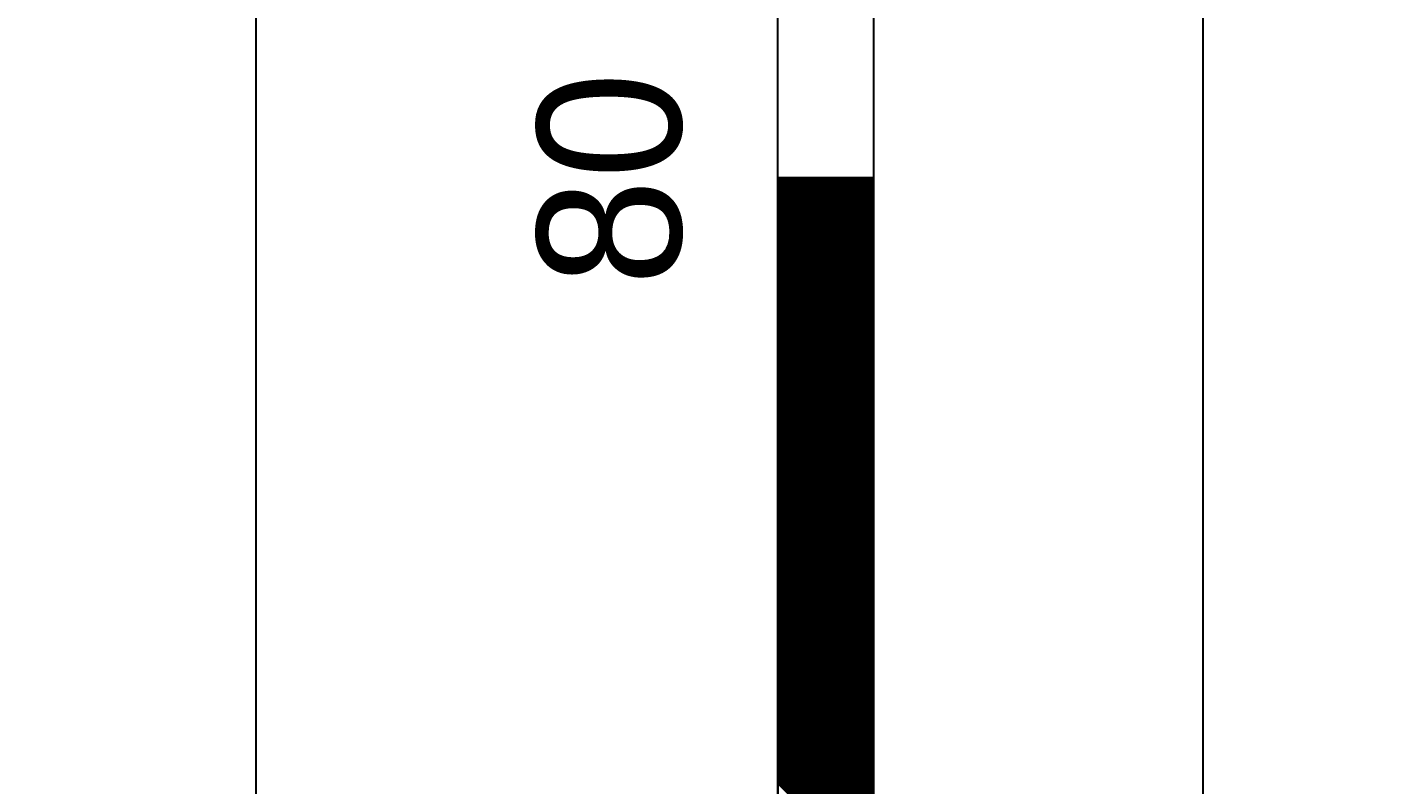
# Model space of a CAD drawing. Extents: x 731154 to 731744, y 4379381 to 4380408.
# Drawn here: x 731385.85 to 731399.99, y 4380354.69 to 4380362.58 of the extents above; entities that cross this region are included whole.
import ezdxf
from ezdxf.enums import TextEntityAlignment as Align

# ---------------------------------------------------------------- set-up
doc = ezdxf.new("R2010")
doc.units = 0
doc.layers.get('0').update_dxf_attribs({"linetype": 'CONTINUOUS'})

msp = doc.modelspace()

# ---------------------------------------------------------------- linework, layer by layer
at = {"color": 0, "linetype": 'CONTINUOUS'}
for p, q in [((731393.67, 4380281.01), (731393.67, 4380381.01)), ((731393.67, 4380281.01), (731393.67, 4380381.01)), ((731394.67, 4380281.01), (731394.67, 4380381.01)), ((731394.67, 4380281.01), (731394.67, 4380381.01)), ((731394.67, 4380360), (731393.67, 4380361)), ((731394.67, 4380360), (731393.67, 4380361)), ((731394.67, 4380359.99), (731393.67, 4380360.99)), ((731394.67, 4380359.99), (731393.67, 4380360.99)), ((731394.67, 4380359.97), (731393.67, 4380360.97)), ((731394.67, 4380359.97), (731393.67, 4380360.97)), ((731394.67, 4380359.96), (731393.67, 4380360.96)), ((731394.67, 4380359.96), (731393.67, 4380360.96)), ((731394.67, 4380359.95), (731393.67, 4380360.95)), ((731394.67, 4380359.95), (731393.67, 4380360.95)), ((731394.67, 4380359.93), (731393.67, 4380360.93)), ((731394.67, 4380359.93), (731393.67, 4380360.93)), ((731394.67, 4380359.92), (731393.67, 4380360.92)), ((731394.67, 4380359.92), (731393.67, 4380360.92)), ((731394.67, 4380359.9), (731393.67, 4380360.9)), ((731394.67, 4380359.9), (731393.67, 4380360.9)), ((731394.67, 4380360.02), (731393.68, 4380361.01)), ((731394.67, 4380360.02), (731393.68, 4380361.01)), ((731394.67, 4380360.03), (731393.69, 4380361.01)), ((731394.67, 4380360.03), (731393.69, 4380361.01)), ((731394.67, 4380360.05), (731393.71, 4380361.01)), ((731394.67, 4380360.05), (731393.71, 4380361.01)), ((731394.67, 4380360.06), (731393.72, 4380361.01)), ((731394.67, 4380360.06), (731393.72, 4380361.01)), ((731394.67, 4380360.07), (731393.73, 4380361.01)), ((731394.67, 4380360.07), (731393.73, 4380361.01)), ((731394.67, 4380360.09), (731393.75, 4380361.01)), ((731394.67, 4380360.09), (731393.75, 4380361.01)), ((731394.67, 4380360.1), (731393.76, 4380361.01)), ((731394.67, 4380360.1), (731393.76, 4380361.01)), ((731394.67, 4380360.12), (731393.78, 4380361.01)), ((731394.67, 4380360.12), (731393.78, 4380361.01)), ((731394.67, 4380360.13), (731393.79, 4380361.01)), ((731394.67, 4380360.13), (731393.79, 4380361.01)), ((731394.67, 4380360.14), (731393.8, 4380361.01)), ((731394.67, 4380360.14), (731393.8, 4380361.01)), ((731394.67, 4380360.16), (731393.82, 4380361.01)), ((731394.67, 4380360.16), (731393.82, 4380361.01)), ((731394.67, 4380360.17), (731393.83, 4380361.01)), ((731394.67, 4380360.17), (731393.83, 4380361.01)), ((731394.67, 4380360.19), (731393.85, 4380361.01)), ((731394.67, 4380360.19), (731393.85, 4380361.01)), ((731394.67, 4380360.2), (731393.86, 4380361.01)), ((731394.67, 4380360.2), (731393.86, 4380361.01)), ((731394.67, 4380360.22), (731393.88, 4380361.01)), ((731394.67, 4380360.22), (731393.88, 4380361.01)), ((731394.67, 4380360.23), (731393.89, 4380361.01)), ((731394.67, 4380360.23), (731393.89, 4380361.01)), ((731394.67, 4380360.24), (731393.9, 4380361.01)), ((731394.67, 4380360.24), (731393.9, 4380361.01)), ((731394.67, 4380360.26), (731393.92, 4380361.01)), ((731394.67, 4380360.26), (731393.92, 4380361.01)), ((731394.67, 4380360.27), (731393.93, 4380361.01)), ((731394.67, 4380360.27), (731393.93, 4380361.01)), ((731394.67, 4380360.29), (731393.95, 4380361.01)), ((731394.67, 4380360.29), (731393.95, 4380361.01)), ((731394.67, 4380360.3), (731393.96, 4380361.01)), ((731394.67, 4380360.3), (731393.96, 4380361.01)), ((731394.67, 4380360.31), (731393.97, 4380361.01)), ((731394.67, 4380360.31), (731393.97, 4380361.01)), ((731394.67, 4380360.33), (731393.99, 4380361.01)), ((731394.67, 4380360.33), (731393.99, 4380361.01)), ((731394.67, 4380360.34), (731394, 4380361.01)), ((731394.67, 4380360.34), (731394, 4380361.01)), ((731394.67, 4380360.36), (731394.02, 4380361.01)), ((731394.67, 4380360.36), (731394.02, 4380361.01)), ((731394.67, 4380360.37), (731394.03, 4380361.01)), ((731394.67, 4380360.37), (731394.03, 4380361.01)), ((731394.67, 4380360.39), (731394.05, 4380361.01)), ((731394.67, 4380360.39), (731394.05, 4380361.01)), ((731394.67, 4380360.4), (731394.06, 4380361.01)), ((731394.67, 4380360.4), (731394.06, 4380361.01)), ((731394.67, 4380360.41), (731394.07, 4380361.01)), ((731394.67, 4380360.41), (731394.07, 4380361.01)), ((731394.67, 4380360.43), (731394.09, 4380361.01)), ((731394.67, 4380360.43), (731394.09, 4380361.01)), ((731394.67, 4380360.44), (731394.1, 4380361.01)), ((731394.67, 4380360.44), (731394.1, 4380361.01)), ((731394.67, 4380360.46), (731394.12, 4380361.01)), ((731394.67, 4380360.46), (731394.12, 4380361.01)), ((731394.67, 4380360.47), (731394.13, 4380361.01)), ((731394.67, 4380360.47), (731394.13, 4380361.01)), ((731394.67, 4380360.48), (731394.14, 4380361.01)), ((731394.67, 4380360.48), (731394.14, 4380361.01)), ((731394.67, 4380360.5), (731394.16, 4380361.01)), ((731394.67, 4380360.5), (731394.16, 4380361.01)), ((731394.67, 4380360.51), (731394.17, 4380361.01)), ((731394.67, 4380360.51), (731394.17, 4380361.01)), ((731394.67, 4380360.53), (731394.19, 4380361.01)), ((731394.67, 4380360.53), (731394.19, 4380361.01)), ((731394.67, 4380360.54), (731394.2, 4380361.01)), ((731394.67, 4380360.54), (731394.2, 4380361.01)), ((731394.67, 4380360.55), (731394.21, 4380361.01)), ((731394.67, 4380360.55), (731394.21, 4380361.01)), ((731394.67, 4380360.57), (731394.23, 4380361.01)), ((731394.67, 4380360.57), (731394.23, 4380361.01)), ((731394.67, 4380360.58), (731394.24, 4380361.01)), ((731394.67, 4380360.58), (731394.24, 4380361.01)), ((731394.67, 4380360.6), (731394.26, 4380361.01)), ((731394.67, 4380360.6), (731394.26, 4380361.01)), ((731394.67, 4380360.61), (731394.27, 4380361.01)), ((731394.67, 4380360.61), (731394.27, 4380361.01)), ((731394.67, 4380360.63), (731394.29, 4380361.01)), ((731394.67, 4380360.63), (731394.29, 4380361.01)), ((731394.67, 4380360.64), (731394.3, 4380361.01)), ((731394.67, 4380360.64), (731394.3, 4380361.01)), ((731394.67, 4380360.65), (731394.31, 4380361.01)), ((731394.67, 4380360.65), (731394.31, 4380361.01)), ((731394.67, 4380360.67), (731394.33, 4380361.01)), ((731394.67, 4380360.67), (731394.33, 4380361.01)), ((731394.67, 4380360.68), (731394.34, 4380361.01)), ((731394.67, 4380360.68), (731394.34, 4380361.01)), ((731394.67, 4380360.7), (731394.36, 4380361.01)), ((731394.67, 4380360.7), (731394.36, 4380361.01)), ((731394.67, 4380360.71), (731394.37, 4380361.01)), ((731394.67, 4380360.71), (731394.37, 4380361.01)), ((731394.67, 4380360.72), (731394.38, 4380361.01)), ((731394.67, 4380360.72), (731394.38, 4380361.01)), ((731394.67, 4380360.74), (731394.4, 4380361.01)), ((731394.67, 4380360.74), (731394.4, 4380361.01)), ((731394.67, 4380360.75), (731394.41, 4380361.01)), ((731394.67, 4380360.75), (731394.41, 4380361.01)), ((731394.67, 4380360.77), (731394.43, 4380361.01)), ((731394.67, 4380360.77), (731394.43, 4380361.01)), ((731394.67, 4380360.78), (731394.44, 4380361.01)), ((731394.67, 4380360.78), (731394.44, 4380361.01)), ((731394.67, 4380360.8), (731394.46, 4380361.01)), ((731394.67, 4380360.8), (731394.46, 4380361.01)), ((731394.67, 4380360.81), (731394.47, 4380361.01)), ((731394.67, 4380360.81), (731394.47, 4380361.01)), ((731394.67, 4380360.82), (731394.48, 4380361.01)), ((731394.67, 4380360.82), (731394.48, 4380361.01)), ((731394.67, 4380360.84), (731394.5, 4380361.01)), ((731394.67, 4380360.84), (731394.5, 4380361.01)), ((731394.67, 4380360.85), (731394.51, 4380361.01)), ((731394.67, 4380360.85), (731394.51, 4380361.01)), ((731394.67, 4380360.87), (731394.53, 4380361.01)), ((731394.67, 4380360.87), (731394.53, 4380361.01)), ((731394.67, 4380360.88), (731394.54, 4380361.01)), ((731394.67, 4380360.88), (731394.54, 4380361.01)), ((731394.67, 4380360.89), (731394.55, 4380361.01)), ((731394.67, 4380360.89), (731394.55, 4380361.01)), ((731394.67, 4380360.91), (731394.57, 4380361.01)), ((731394.67, 4380360.91), (731394.57, 4380361.01)), ((731394.67, 4380360.92), (731394.58, 4380361.01)), ((731394.67, 4380360.92), (731394.58, 4380361.01)), ((731394.67, 4380360.94), (731394.6, 4380361.01)), ((731394.67, 4380360.94), (731394.6, 4380361.01)), ((731394.67, 4380360.95), (731394.61, 4380361.01)), ((731394.67, 4380360.95), (731394.61, 4380361.01)), ((731394.67, 4380360.96), (731394.62, 4380361.01)), ((731394.67, 4380360.96), (731394.62, 4380361.01)), ((731394.67, 4380360.98), (731394.64, 4380361.01)), ((731394.67, 4380360.98), (731394.64, 4380361.01)), ((731394.67, 4380360.99), (731394.65, 4380361.01)), ((731394.67, 4380360.99), (731394.65, 4380361.01)), ((731394.67, 4380359.89), (731393.67, 4380360.89)), ((731394.67, 4380359.89), (731393.67, 4380360.89)), ((731394.67, 4380359.88), (731393.67, 4380360.88)), ((731394.67, 4380359.88), (731393.67, 4380360.88)), ((731394.67, 4380359.86), (731393.67, 4380360.86)), ((731394.67, 4380359.86), (731393.67, 4380360.86)), ((731394.67, 4380359.85), (731393.67, 4380360.85)), ((731394.67, 4380359.85), (731393.67, 4380360.85)), ((731394.67, 4380359.83), (731393.67, 4380360.83)), ((731394.67, 4380359.83), (731393.67, 4380360.83)), ((731394.67, 4380359.82), (731393.67, 4380360.82)), ((731394.67, 4380359.82), (731393.67, 4380360.82)), ((731394.67, 4380359.81), (731393.67, 4380360.81)), ((731394.67, 4380359.81), (731393.67, 4380360.81)), ((731394.67, 4380359.79), (731393.67, 4380360.79)), ((731394.67, 4380359.79), (731393.67, 4380360.79)), ((731394.67, 4380359.78), (731393.67, 4380360.78)), ((731394.67, 4380359.78), (731393.67, 4380360.78)), ((731394.67, 4380359.76), (731393.67, 4380360.76)), ((731394.67, 4380359.76), (731393.67, 4380360.76)), ((731394.67, 4380359.75), (731393.67, 4380360.75)), ((731394.67, 4380359.75), (731393.67, 4380360.75)), ((731394.67, 4380359.73), (731393.67, 4380360.73)), ((731394.67, 4380359.73), (731393.67, 4380360.73)), ((731394.67, 4380359.72), (731393.67, 4380360.72)), ((731394.67, 4380359.72), (731393.67, 4380360.72)), ((731394.67, 4380359.71), (731393.67, 4380360.71)), ((731394.67, 4380359.71), (731393.67, 4380360.71)), ((731394.67, 4380359.69), (731393.67, 4380360.69)), ((731394.67, 4380359.69), (731393.67, 4380360.69)), ((731394.67, 4380359.68), (731393.67, 4380360.68)), ((731394.67, 4380359.68), (731393.67, 4380360.68)), ((731394.67, 4380359.66), (731393.67, 4380360.66)), ((731394.67, 4380359.66), (731393.67, 4380360.66)), ((731394.67, 4380359.65), (731393.67, 4380360.65)), ((731394.67, 4380359.65), (731393.67, 4380360.65)), ((731394.67, 4380359.64), (731393.67, 4380360.64)), ((731394.67, 4380359.64), (731393.67, 4380360.64)), ((731394.67, 4380359.62), (731393.67, 4380360.62)), ((731394.67, 4380359.62), (731393.67, 4380360.62)), ((731394.67, 4380359.61), (731393.67, 4380360.61)), ((731394.67, 4380359.61), (731393.67, 4380360.61)), ((731394.67, 4380359.59), (731393.67, 4380360.59)), ((731394.67, 4380359.59), (731393.67, 4380360.59)), ((731394.67, 4380359.58), (731393.67, 4380360.58)), ((731394.67, 4380359.58), (731393.67, 4380360.58)), ((731394.67, 4380359.56), (731393.67, 4380360.56)), ((731394.67, 4380359.56), (731393.67, 4380360.56)), ((731394.67, 4380359.55), (731393.67, 4380360.55)), ((731394.67, 4380359.55), (731393.67, 4380360.55)), ((731394.67, 4380359.54), (731393.67, 4380360.54)), ((731394.67, 4380359.54), (731393.67, 4380360.54)), ((731394.67, 4380359.52), (731393.67, 4380360.52)), ((731394.67, 4380359.52), (731393.67, 4380360.52)), ((731394.67, 4380359.51), (731393.67, 4380360.51)), ((731394.67, 4380359.51), (731393.67, 4380360.51)), ((731394.67, 4380359.49), (731393.67, 4380360.49)), ((731394.67, 4380359.49), (731393.67, 4380360.49)), ((731394.67, 4380359.48), (731393.67, 4380360.48)), ((731394.67, 4380359.48), (731393.67, 4380360.48)), ((731394.67, 4380359.47), (731393.67, 4380360.47)), ((731394.67, 4380359.47), (731393.67, 4380360.47)), ((731394.67, 4380359.45), (731393.67, 4380360.45)), ((731394.67, 4380359.45), (731393.67, 4380360.45)), ((731394.67, 4380359.44), (731393.67, 4380360.44)), ((731394.67, 4380359.44), (731393.67, 4380360.44)), ((731394.67, 4380359.42), (731393.67, 4380360.42)), ((731394.67, 4380359.42), (731393.67, 4380360.42)), ((731394.67, 4380359.41), (731393.67, 4380360.41)), ((731394.67, 4380359.41), (731393.67, 4380360.41)), ((731394.67, 4380359.4), (731393.67, 4380360.4)), ((731394.67, 4380359.4), (731393.67, 4380360.4)), ((731394.67, 4380359.38), (731393.67, 4380360.38)), ((731394.67, 4380359.38), (731393.67, 4380360.38)), ((731394.67, 4380359.37), (731393.67, 4380360.37)), ((731394.67, 4380359.37), (731393.67, 4380360.37)), ((731394.67, 4380359.35), (731393.67, 4380360.35)), ((731394.67, 4380359.35), (731393.67, 4380360.35)), ((731394.67, 4380359.34), (731393.67, 4380360.34)), ((731394.67, 4380359.34), (731393.67, 4380360.34)), ((731394.67, 4380359.32), (731393.67, 4380360.32)), ((731394.67, 4380359.32), (731393.67, 4380360.32)), ((731394.67, 4380359.31), (731393.67, 4380360.31)), ((731394.67, 4380359.31), (731393.67, 4380360.31)), ((731394.67, 4380359.3), (731393.67, 4380360.3)), ((731394.67, 4380359.3), (731393.67, 4380360.3)), ((731394.67, 4380359.28), (731393.67, 4380360.28)), ((731394.67, 4380359.28), (731393.67, 4380360.28)), ((731394.67, 4380359.27), (731393.67, 4380360.27)), ((731394.67, 4380359.27), (731393.67, 4380360.27)), ((731394.67, 4380359.25), (731393.67, 4380360.25)), ((731394.67, 4380359.25), (731393.67, 4380360.25)), ((731394.67, 4380359.24), (731393.67, 4380360.24)), ((731394.67, 4380359.24), (731393.67, 4380360.24)), ((731394.67, 4380359.23), (731393.67, 4380360.23)), ((731394.67, 4380359.23), (731393.67, 4380360.23)), ((731394.67, 4380359.21), (731393.67, 4380360.21)), ((731394.67, 4380359.21), (731393.67, 4380360.21)), ((731394.67, 4380359.2), (731393.67, 4380360.2)), ((731394.67, 4380359.2), (731393.67, 4380360.2)), ((731394.67, 4380359.18), (731393.67, 4380360.18)), ((731394.67, 4380359.18), (731393.67, 4380360.18)), ((731394.67, 4380359.17), (731393.67, 4380360.17)), ((731394.67, 4380359.17), (731393.67, 4380360.17)), ((731394.67, 4380359.15), (731393.67, 4380360.15)), ((731394.67, 4380359.15), (731393.67, 4380360.15)), ((731394.67, 4380359.14), (731393.67, 4380360.14)), ((731394.67, 4380359.14), (731393.67, 4380360.14)), ((731394.67, 4380359.13), (731393.67, 4380360.13)), ((731394.67, 4380359.13), (731393.67, 4380360.13)), ((731394.67, 4380359.11), (731393.67, 4380360.11)), ((731394.67, 4380359.11), (731393.67, 4380360.11)), ((731394.67, 4380359.1), (731393.67, 4380360.1)), ((731394.67, 4380359.1), (731393.67, 4380360.1)), ((731394.67, 4380359.08), (731393.67, 4380360.08)), ((731394.67, 4380359.08), (731393.67, 4380360.08)), ((731394.67, 4380359.07), (731393.67, 4380360.07)), ((731394.67, 4380359.07), (731393.67, 4380360.07)), ((731394.67, 4380359.06), (731393.67, 4380360.06)), ((731394.67, 4380359.06), (731393.67, 4380360.06)), ((731394.67, 4380359.04), (731393.67, 4380360.04)), ((731394.67, 4380359.04), (731393.67, 4380360.04)), ((731394.67, 4380359.03), (731393.67, 4380360.03)), ((731394.67, 4380359.03), (731393.67, 4380360.03)), ((731394.67, 4380359.01), (731393.67, 4380360.01)), ((731394.67, 4380359.01), (731393.67, 4380360.01)), ((731394.67, 4380359), (731393.67, 4380360)), ((731394.67, 4380359), (731393.67, 4380360)), ((731394.67, 4380358.98), (731393.67, 4380359.98)), ((731394.67, 4380358.98), (731393.67, 4380359.98)), ((731394.67, 4380358.97), (731393.67, 4380359.97)), ((731394.67, 4380358.97), (731393.67, 4380359.97)), ((731394.67, 4380358.96), (731393.67, 4380359.96)), ((731394.67, 4380358.96), (731393.67, 4380359.96)), ((731394.67, 4380358.94), (731393.67, 4380359.94)), ((731394.67, 4380358.94), (731393.67, 4380359.94)), ((731394.67, 4380358.93), (731393.67, 4380359.93)), ((731394.67, 4380358.93), (731393.67, 4380359.93)), ((731394.67, 4380358.91), (731393.67, 4380359.91)), ((731394.67, 4380358.91), (731393.67, 4380359.91)), ((731394.67, 4380358.9), (731393.67, 4380359.9)), ((731394.67, 4380358.9), (731393.67, 4380359.9)), ((731394.67, 4380358.89), (731393.67, 4380359.89)), ((731394.67, 4380358.89), (731393.67, 4380359.89)), ((731394.67, 4380358.87), (731393.67, 4380359.87)), ((731394.67, 4380358.87), (731393.67, 4380359.87)), ((731394.67, 4380358.86), (731393.67, 4380359.86)), ((731394.67, 4380358.86), (731393.67, 4380359.86)), ((731394.67, 4380358.84), (731393.67, 4380359.84)), ((731394.67, 4380358.84), (731393.67, 4380359.84)), ((731394.67, 4380358.83), (731393.67, 4380359.83)), ((731394.67, 4380358.83), (731393.67, 4380359.83)), ((731394.67, 4380358.82), (731393.67, 4380359.82)), ((731394.67, 4380358.82), (731393.67, 4380359.82)), ((731394.67, 4380358.8), (731393.67, 4380359.8)), ((731394.67, 4380358.8), (731393.67, 4380359.8)), ((731394.67, 4380358.79), (731393.67, 4380359.79)), ((731394.67, 4380358.79), (731393.67, 4380359.79)), ((731394.67, 4380358.77), (731393.67, 4380359.77)), ((731394.67, 4380358.77), (731393.67, 4380359.77)), ((731394.67, 4380358.76), (731393.67, 4380359.76)), ((731394.67, 4380358.76), (731393.67, 4380359.76)), ((731394.67, 4380358.74), (731393.67, 4380359.74)), ((731394.67, 4380358.74), (731393.67, 4380359.74)), ((731394.67, 4380358.73), (731393.67, 4380359.73)), ((731394.67, 4380358.73), (731393.67, 4380359.73)), ((731394.67, 4380358.72), (731393.67, 4380359.72)), ((731394.67, 4380358.72), (731393.67, 4380359.72)), ((731394.67, 4380358.7), (731393.67, 4380359.7)), ((731394.67, 4380358.7), (731393.67, 4380359.7)), ((731394.67, 4380358.69), (731393.67, 4380359.69)), ((731394.67, 4380358.69), (731393.67, 4380359.69)), ((731394.67, 4380358.67), (731393.67, 4380359.67)), ((731394.67, 4380358.67), (731393.67, 4380359.67)), ((731394.67, 4380358.66), (731393.67, 4380359.66)), ((731394.67, 4380358.66), (731393.67, 4380359.66)), ((731394.67, 4380358.65), (731393.67, 4380359.65)), ((731394.67, 4380358.65), (731393.67, 4380359.65)), ((731394.67, 4380358.63), (731393.67, 4380359.63)), ((731394.67, 4380358.63), (731393.67, 4380359.63)), ((731394.67, 4380358.62), (731393.67, 4380359.62)), ((731394.67, 4380358.62), (731393.67, 4380359.62)), ((731394.67, 4380358.6), (731393.67, 4380359.6)), ((731394.67, 4380358.6), (731393.67, 4380359.6)), ((731394.67, 4380358.59), (731393.67, 4380359.59)), ((731394.67, 4380358.59), (731393.67, 4380359.59)), ((731394.67, 4380358.57), (731393.67, 4380359.57)), ((731394.67, 4380358.57), (731393.67, 4380359.57)), ((731394.67, 4380358.56), (731393.67, 4380359.56)), ((731394.67, 4380358.56), (731393.67, 4380359.56)), ((731394.67, 4380358.55), (731393.67, 4380359.55)), ((731394.67, 4380358.55), (731393.67, 4380359.55)), ((731394.67, 4380358.53), (731393.67, 4380359.53)), ((731394.67, 4380358.53), (731393.67, 4380359.53)), ((731394.67, 4380358.52), (731393.67, 4380359.52)), ((731394.67, 4380358.52), (731393.67, 4380359.52)), ((731394.67, 4380358.5), (731393.67, 4380359.5)), ((731394.67, 4380358.5), (731393.67, 4380359.5)), ((731394.67, 4380358.49), (731393.67, 4380359.49)), ((731394.67, 4380358.49), (731393.67, 4380359.49)), ((731394.67, 4380358.48), (731393.67, 4380359.48)), ((731394.67, 4380358.48), (731393.67, 4380359.48)), ((731394.67, 4380358.46), (731393.67, 4380359.46)), ((731394.67, 4380358.46), (731393.67, 4380359.46)), ((731394.67, 4380358.45), (731393.67, 4380359.45)), ((731394.67, 4380358.45), (731393.67, 4380359.45)), ((731394.67, 4380358.43), (731393.67, 4380359.43)), ((731394.67, 4380358.43), (731393.67, 4380359.43)), ((731394.67, 4380358.42), (731393.67, 4380359.42)), ((731394.67, 4380358.42), (731393.67, 4380359.42)), ((731394.67, 4380358.41), (731393.67, 4380359.41)), ((731394.67, 4380358.41), (731393.67, 4380359.41)), ((731394.67, 4380358.39), (731393.67, 4380359.39)), ((731394.67, 4380358.39), (731393.67, 4380359.39)), ((731394.67, 4380358.38), (731393.67, 4380359.38)), ((731394.67, 4380358.38), (731393.67, 4380359.38)), ((731394.67, 4380358.36), (731393.67, 4380359.36)), ((731394.67, 4380358.36), (731393.67, 4380359.36)), ((731394.67, 4380358.35), (731393.67, 4380359.35)), ((731394.67, 4380358.35), (731393.67, 4380359.35)), ((731394.67, 4380358.33), (731393.67, 4380359.33)), ((731394.67, 4380358.33), (731393.67, 4380359.33)), ((731394.67, 4380358.32), (731393.67, 4380359.32)), ((731394.67, 4380358.32), (731393.67, 4380359.32)), ((731394.67, 4380358.31), (731393.67, 4380359.31)), ((731394.67, 4380358.31), (731393.67, 4380359.31)), ((731394.67, 4380358.29), (731393.67, 4380359.29)), ((731394.67, 4380358.29), (731393.67, 4380359.29)), ((731394.67, 4380358.28), (731393.67, 4380359.28)), ((731394.67, 4380358.28), (731393.67, 4380359.28)), ((731394.67, 4380358.26), (731393.67, 4380359.26)), ((731394.67, 4380358.26), (731393.67, 4380359.26)), ((731394.67, 4380358.25), (731393.67, 4380359.25)), ((731394.67, 4380358.25), (731393.67, 4380359.25)), ((731394.67, 4380358.24), (731393.67, 4380359.24)), ((731394.67, 4380358.24), (731393.67, 4380359.24)), ((731394.67, 4380358.22), (731393.67, 4380359.22)), ((731394.67, 4380358.22), (731393.67, 4380359.22)), ((731394.67, 4380358.21), (731393.67, 4380359.21)), ((731394.67, 4380358.21), (731393.67, 4380359.21)), ((731394.67, 4380358.19), (731393.67, 4380359.19)), ((731394.67, 4380358.19), (731393.67, 4380359.19)), ((731394.67, 4380358.18), (731393.67, 4380359.18)), ((731394.67, 4380358.18), (731393.67, 4380359.18)), ((731394.67, 4380358.16), (731393.67, 4380359.16)), ((731394.67, 4380358.16), (731393.67, 4380359.16)), ((731394.67, 4380358.15), (731393.67, 4380359.15)), ((731394.67, 4380358.15), (731393.67, 4380359.15)), ((731394.67, 4380358.14), (731393.67, 4380359.14)), ((731394.67, 4380358.14), (731393.67, 4380359.14)), ((731394.67, 4380358.12), (731393.67, 4380359.12)), ((731394.67, 4380358.12), (731393.67, 4380359.12)), ((731394.67, 4380358.11), (731393.67, 4380359.11)), ((731394.67, 4380358.11), (731393.67, 4380359.11)), ((731394.67, 4380358.09), (731393.67, 4380359.09)), ((731394.67, 4380358.09), (731393.67, 4380359.09)), ((731394.67, 4380358.08), (731393.67, 4380359.08)), ((731394.67, 4380358.08), (731393.67, 4380359.08)), ((731394.67, 4380358.07), (731393.67, 4380359.07)), ((731394.67, 4380358.07), (731393.67, 4380359.07)), ((731394.67, 4380358.05), (731393.67, 4380359.05)), ((731394.67, 4380358.05), (731393.67, 4380359.05)), ((731394.67, 4380358.04), (731393.67, 4380359.04)), ((731394.67, 4380358.04), (731393.67, 4380359.04)), ((731394.67, 4380358.02), (731393.67, 4380359.02)), ((731394.67, 4380358.02), (731393.67, 4380359.02)), ((731394.67, 4380358.01), (731393.67, 4380359.01)), ((731394.67, 4380358.01), (731393.67, 4380359.01)), ((731394.67, 4380358), (731393.67, 4380359)), ((731394.67, 4380358), (731393.67, 4380359)), ((731394.67, 4380357.98), (731393.67, 4380358.98)), ((731394.67, 4380357.98), (731393.67, 4380358.98)), ((731394.67, 4380357.97), (731393.67, 4380358.97)), ((731394.67, 4380357.97), (731393.67, 4380358.97)), ((731394.67, 4380357.95), (731393.67, 4380358.95)), ((731394.67, 4380357.95), (731393.67, 4380358.95)), ((731394.67, 4380357.94), (731393.67, 4380358.94)), ((731394.67, 4380357.94), (731393.67, 4380358.94)), ((731394.67, 4380357.92), (731393.67, 4380358.92)), ((731394.67, 4380357.92), (731393.67, 4380358.92)), ((731394.67, 4380357.91), (731393.67, 4380358.91)), ((731394.67, 4380357.91), (731393.67, 4380358.91)), ((731394.67, 4380357.9), (731393.67, 4380358.9)), ((731394.67, 4380357.9), (731393.67, 4380358.9)), ((731394.67, 4380357.88), (731393.67, 4380358.88)), ((731394.67, 4380357.88), (731393.67, 4380358.88)), ((731394.67, 4380357.87), (731393.67, 4380358.87)), ((731394.67, 4380357.87), (731393.67, 4380358.87)), ((731394.67, 4380357.85), (731393.67, 4380358.85)), ((731394.67, 4380357.85), (731393.67, 4380358.85)), ((731394.67, 4380357.84), (731393.67, 4380358.84)), ((731394.67, 4380357.84), (731393.67, 4380358.84)), ((731394.67, 4380357.83), (731393.67, 4380358.83)), ((731394.67, 4380357.83), (731393.67, 4380358.83)), ((731394.67, 4380357.81), (731393.67, 4380358.81)), ((731394.67, 4380357.81), (731393.67, 4380358.81)), ((731394.67, 4380357.8), (731393.67, 4380358.8)), ((731394.67, 4380357.8), (731393.67, 4380358.8)), ((731394.67, 4380357.78), (731393.67, 4380358.78)), ((731394.67, 4380357.78), (731393.67, 4380358.78)), ((731394.67, 4380357.77), (731393.67, 4380358.77)), ((731394.67, 4380357.77), (731393.67, 4380358.77)), ((731394.67, 4380357.75), (731393.67, 4380358.75)), ((731394.67, 4380357.75), (731393.67, 4380358.75)), ((731394.67, 4380357.74), (731393.67, 4380358.74)), ((731394.67, 4380357.74), (731393.67, 4380358.74)), ((731394.67, 4380357.73), (731393.67, 4380358.73)), ((731394.67, 4380357.73), (731393.67, 4380358.73)), ((731394.67, 4380357.71), (731393.67, 4380358.71)), ((731394.67, 4380357.71), (731393.67, 4380358.71)), ((731394.67, 4380357.7), (731393.67, 4380358.7)), ((731394.67, 4380357.7), (731393.67, 4380358.7)), ((731394.67, 4380357.68), (731393.67, 4380358.68)), ((731394.67, 4380357.68), (731393.67, 4380358.68)), ((731394.67, 4380357.67), (731393.67, 4380358.67)), ((731394.67, 4380357.67), (731393.67, 4380358.67)), ((731394.67, 4380357.66), (731393.67, 4380358.66)), ((731394.67, 4380357.66), (731393.67, 4380358.66)), ((731394.67, 4380357.64), (731393.67, 4380358.64)), ((731394.67, 4380357.64), (731393.67, 4380358.64)), ((731394.67, 4380357.63), (731393.67, 4380358.63)), ((731394.67, 4380357.63), (731393.67, 4380358.63)), ((731394.67, 4380357.61), (731393.67, 4380358.61)), ((731394.67, 4380357.61), (731393.67, 4380358.61)), ((731394.67, 4380357.6), (731393.67, 4380358.6)), ((731394.67, 4380357.6), (731393.67, 4380358.6)), ((731394.67, 4380357.58), (731393.67, 4380358.58)), ((731394.67, 4380357.58), (731393.67, 4380358.58)), ((731394.67, 4380357.57), (731393.67, 4380358.57)), ((731394.67, 4380357.57), (731393.67, 4380358.57)), ((731394.67, 4380357.56), (731393.67, 4380358.56)), ((731394.67, 4380357.56), (731393.67, 4380358.56)), ((731394.67, 4380357.54), (731393.67, 4380358.54)), ((731394.67, 4380357.54), (731393.67, 4380358.54)), ((731394.67, 4380357.53), (731393.67, 4380358.53)), ((731394.67, 4380357.53), (731393.67, 4380358.53)), ((731394.67, 4380357.51), (731393.67, 4380358.51)), ((731394.67, 4380357.51), (731393.67, 4380358.51)), ((731394.67, 4380357.5), (731393.67, 4380358.5)), ((731394.67, 4380357.5), (731393.67, 4380358.5)), ((731394.67, 4380357.49), (731393.67, 4380358.49)), ((731394.67, 4380357.49), (731393.67, 4380358.49)), ((731394.67, 4380357.47), (731393.67, 4380358.47)), ((731394.67, 4380357.47), (731393.67, 4380358.47)), ((731394.67, 4380357.46), (731393.67, 4380358.46)), ((731394.67, 4380357.46), (731393.67, 4380358.46)), ((731394.67, 4380357.44), (731393.67, 4380358.44)), ((731394.67, 4380357.44), (731393.67, 4380358.44)), ((731394.67, 4380357.43), (731393.67, 4380358.43)), ((731394.67, 4380357.43), (731393.67, 4380358.43)), ((731394.67, 4380357.42), (731393.67, 4380358.42)), ((731394.67, 4380357.42), (731393.67, 4380358.42)), ((731394.67, 4380357.4), (731393.67, 4380358.4)), ((731394.67, 4380357.4), (731393.67, 4380358.4)), ((731394.67, 4380357.39), (731393.67, 4380358.39)), ((731394.67, 4380357.39), (731393.67, 4380358.39)), ((731394.67, 4380357.37), (731393.67, 4380358.37)), ((731394.67, 4380357.37), (731393.67, 4380358.37)), ((731394.67, 4380357.36), (731393.67, 4380358.36)), ((731394.67, 4380357.36), (731393.67, 4380358.36)), ((731394.67, 4380357.34), (731393.67, 4380358.34)), ((731394.67, 4380357.34), (731393.67, 4380358.34)), ((731394.67, 4380357.33), (731393.67, 4380358.33)), ((731394.67, 4380357.33), (731393.67, 4380358.33)), ((731394.67, 4380357.32), (731393.67, 4380358.32)), ((731394.67, 4380357.32), (731393.67, 4380358.32)), ((731394.67, 4380357.3), (731393.67, 4380358.3)), ((731394.67, 4380357.3), (731393.67, 4380358.3)), ((731394.67, 4380357.29), (731393.67, 4380358.29)), ((731394.67, 4380357.29), (731393.67, 4380358.29)), ((731394.67, 4380357.27), (731393.67, 4380358.27)), ((731394.67, 4380357.27), (731393.67, 4380358.27)), ((731394.67, 4380357.26), (731393.67, 4380358.26)), ((731394.67, 4380357.26), (731393.67, 4380358.26)), ((731394.67, 4380357.25), (731393.67, 4380358.25)), ((731394.67, 4380357.25), (731393.67, 4380358.25)), ((731394.67, 4380357.23), (731393.67, 4380358.23)), ((731394.67, 4380357.23), (731393.67, 4380358.23)), ((731394.67, 4380357.22), (731393.67, 4380358.22)), ((731394.67, 4380357.22), (731393.67, 4380358.22)), ((731394.67, 4380357.2), (731393.67, 4380358.2)), ((731394.67, 4380357.2), (731393.67, 4380358.2)), ((731394.67, 4380357.19), (731393.67, 4380358.19)), ((731394.67, 4380357.19), (731393.67, 4380358.19)), ((731394.67, 4380357.17), (731393.67, 4380358.17)), ((731394.67, 4380357.17), (731393.67, 4380358.17)), ((731394.67, 4380357.16), (731393.67, 4380358.16)), ((731394.67, 4380357.16), (731393.67, 4380358.16)), ((731394.67, 4380357.15), (731393.67, 4380358.15)), ((731394.67, 4380357.15), (731393.67, 4380358.15)), ((731394.67, 4380357.13), (731393.67, 4380358.13)), ((731394.67, 4380357.13), (731393.67, 4380358.13)), ((731394.67, 4380357.12), (731393.67, 4380358.12)), ((731394.67, 4380357.12), (731393.67, 4380358.12)), ((731394.67, 4380357.1), (731393.67, 4380358.1)), ((731394.67, 4380357.1), (731393.67, 4380358.1)), ((731394.67, 4380357.09), (731393.67, 4380358.09)), ((731394.67, 4380357.09), (731393.67, 4380358.09)), ((731394.67, 4380357.08), (731393.67, 4380358.08)), ((731394.67, 4380357.08), (731393.67, 4380358.08)), ((731394.67, 4380357.06), (731393.67, 4380358.06)), ((731394.67, 4380357.06), (731393.67, 4380358.06)), ((731394.67, 4380357.05), (731393.67, 4380358.05)), ((731394.67, 4380357.05), (731393.67, 4380358.05)), ((731394.67, 4380357.03), (731393.67, 4380358.03)), ((731394.67, 4380357.03), (731393.67, 4380358.03)), ((731394.67, 4380357.02), (731393.67, 4380358.02)), ((731394.67, 4380357.02), (731393.67, 4380358.02)), ((731394.67, 4380357.01), (731393.67, 4380358.01)), ((731394.67, 4380357.01), (731393.67, 4380358.01)), ((731394.67, 4380356.99), (731393.67, 4380357.99)), ((731394.67, 4380356.99), (731393.67, 4380357.99)), ((731394.67, 4380356.98), (731393.67, 4380357.98)), ((731394.67, 4380356.98), (731393.67, 4380357.98)), ((731394.67, 4380356.96), (731393.67, 4380357.96)), ((731394.67, 4380356.96), (731393.67, 4380357.96)), ((731394.67, 4380356.95), (731393.67, 4380357.95)), ((731394.67, 4380356.95), (731393.67, 4380357.95)), ((731394.67, 4380356.93), (731393.67, 4380357.93)), ((731394.67, 4380356.93), (731393.67, 4380357.93)), ((731394.67, 4380356.92), (731393.67, 4380357.92)), ((731394.67, 4380356.92), (731393.67, 4380357.92)), ((731394.67, 4380356.91), (731393.67, 4380357.91)), ((731394.67, 4380356.91), (731393.67, 4380357.91)), ((731394.67, 4380356.89), (731393.67, 4380357.89)), ((731394.67, 4380356.89), (731393.67, 4380357.89)), ((731394.67, 4380356.88), (731393.67, 4380357.88)), ((731394.67, 4380356.88), (731393.67, 4380357.88)), ((731394.67, 4380356.86), (731393.67, 4380357.86)), ((731394.67, 4380356.86), (731393.67, 4380357.86)), ((731394.67, 4380356.85), (731393.67, 4380357.85)), ((731394.67, 4380356.85), (731393.67, 4380357.85)), ((731394.67, 4380356.84), (731393.67, 4380357.84)), ((731394.67, 4380356.84), (731393.67, 4380357.84)), ((731394.67, 4380356.82), (731393.67, 4380357.82)), ((731394.67, 4380356.82), (731393.67, 4380357.82)), ((731394.67, 4380356.81), (731393.67, 4380357.81)), ((731394.67, 4380356.81), (731393.67, 4380357.81)), ((731394.67, 4380356.79), (731393.67, 4380357.79)), ((731394.67, 4380356.79), (731393.67, 4380357.79)), ((731394.67, 4380356.78), (731393.67, 4380357.78)), ((731394.67, 4380356.78), (731393.67, 4380357.78)), ((731394.67, 4380356.76), (731393.67, 4380357.76)), ((731394.67, 4380356.76), (731393.67, 4380357.76)), ((731394.67, 4380356.75), (731393.67, 4380357.75)), ((731394.67, 4380356.75), (731393.67, 4380357.75)), ((731394.67, 4380356.74), (731393.67, 4380357.74)), ((731394.67, 4380356.74), (731393.67, 4380357.74)), ((731394.67, 4380356.72), (731393.67, 4380357.72)), ((731394.67, 4380356.72), (731393.67, 4380357.72)), ((731394.67, 4380356.71), (731393.67, 4380357.71)), ((731394.67, 4380356.71), (731393.67, 4380357.71)), ((731394.67, 4380356.69), (731393.67, 4380357.69)), ((731394.67, 4380356.69), (731393.67, 4380357.69)), ((731394.67, 4380356.68), (731393.67, 4380357.68)), ((731394.67, 4380356.68), (731393.67, 4380357.68)), ((731394.67, 4380356.67), (731393.67, 4380357.67)), ((731394.67, 4380356.67), (731393.67, 4380357.67)), ((731394.67, 4380356.65), (731393.67, 4380357.65)), ((731394.67, 4380356.65), (731393.67, 4380357.65)), ((731394.67, 4380356.64), (731393.67, 4380357.64)), ((731394.67, 4380356.64), (731393.67, 4380357.64)), ((731394.67, 4380356.62), (731393.67, 4380357.62)), ((731394.67, 4380356.62), (731393.67, 4380357.62)), ((731394.67, 4380356.61), (731393.67, 4380357.61)), ((731394.67, 4380356.61), (731393.67, 4380357.61)), ((731394.67, 4380356.59), (731393.67, 4380357.59)), ((731394.67, 4380356.59), (731393.67, 4380357.59)), ((731394.67, 4380356.58), (731393.67, 4380357.58)), ((731394.67, 4380356.58), (731393.67, 4380357.58)), ((731394.67, 4380356.57), (731393.67, 4380357.57)), ((731394.67, 4380356.57), (731393.67, 4380357.57)), ((731394.67, 4380356.55), (731393.67, 4380357.55)), ((731394.67, 4380356.55), (731393.67, 4380357.55)), ((731394.67, 4380356.54), (731393.67, 4380357.54)), ((731394.67, 4380356.54), (731393.67, 4380357.54)), ((731394.67, 4380356.52), (731393.67, 4380357.52)), ((731394.67, 4380356.52), (731393.67, 4380357.52)), ((731394.67, 4380356.51), (731393.67, 4380357.51)), ((731394.67, 4380356.51), (731393.67, 4380357.51)), ((731394.67, 4380356.5), (731393.67, 4380357.5)), ((731394.67, 4380356.5), (731393.67, 4380357.5)), ((731394.67, 4380356.48), (731393.67, 4380357.48)), ((731394.67, 4380356.48), (731393.67, 4380357.48)), ((731394.67, 4380356.47), (731393.67, 4380357.47)), ((731394.67, 4380356.47), (731393.67, 4380357.47)), ((731394.67, 4380356.45), (731393.67, 4380357.45)), ((731394.67, 4380356.45), (731393.67, 4380357.45)), ((731394.67, 4380356.44), (731393.67, 4380357.44)), ((731394.67, 4380356.44), (731393.67, 4380357.44)), ((731394.67, 4380356.43), (731393.67, 4380357.43)), ((731394.67, 4380356.43), (731393.67, 4380357.43)), ((731394.67, 4380356.41), (731393.67, 4380357.41)), ((731394.67, 4380356.41), (731393.67, 4380357.41)), ((731394.67, 4380356.4), (731393.67, 4380357.4)), ((731394.67, 4380356.4), (731393.67, 4380357.4)), ((731394.67, 4380356.38), (731393.67, 4380357.38)), ((731394.67, 4380356.38), (731393.67, 4380357.38)), ((731394.67, 4380356.37), (731393.67, 4380357.37)), ((731394.67, 4380356.37), (731393.67, 4380357.37)), ((731394.67, 4380356.35), (731393.67, 4380357.35)), ((731394.67, 4380356.35), (731393.67, 4380357.35)), ((731394.67, 4380356.34), (731393.67, 4380357.34)), ((731394.67, 4380356.34), (731393.67, 4380357.34)), ((731394.67, 4380356.33), (731393.67, 4380357.33)), ((731394.67, 4380356.33), (731393.67, 4380357.33)), ((731394.67, 4380356.31), (731393.67, 4380357.31)), ((731394.67, 4380356.31), (731393.67, 4380357.31)), ((731394.67, 4380356.3), (731393.67, 4380357.3)), ((731394.67, 4380356.3), (731393.67, 4380357.3)), ((731394.67, 4380356.28), (731393.67, 4380357.28)), ((731394.67, 4380356.28), (731393.67, 4380357.28)), ((731394.67, 4380356.27), (731393.67, 4380357.27)), ((731394.67, 4380356.27), (731393.67, 4380357.27)), ((731394.67, 4380356.26), (731393.67, 4380357.26)), ((731394.67, 4380356.26), (731393.67, 4380357.26)), ((731394.67, 4380356.24), (731393.67, 4380357.24)), ((731394.67, 4380356.24), (731393.67, 4380357.24)), ((731394.67, 4380356.23), (731393.67, 4380357.23)), ((731394.67, 4380356.23), (731393.67, 4380357.23)), ((731394.67, 4380356.21), (731393.67, 4380357.21)), ((731394.67, 4380356.21), (731393.67, 4380357.21)), ((731394.67, 4380356.2), (731393.67, 4380357.2)), ((731394.67, 4380356.2), (731393.67, 4380357.2)), ((731394.67, 4380356.18), (731393.67, 4380357.18)), ((731394.67, 4380356.18), (731393.67, 4380357.18)), ((731394.67, 4380356.17), (731393.67, 4380357.17)), ((731394.67, 4380356.17), (731393.67, 4380357.17)), ((731394.67, 4380356.16), (731393.67, 4380357.16)), ((731394.67, 4380356.16), (731393.67, 4380357.16)), ((731394.67, 4380356.14), (731393.67, 4380357.14)), ((731394.67, 4380356.14), (731393.67, 4380357.14)), ((731394.67, 4380356.13), (731393.67, 4380357.13)), ((731394.67, 4380356.13), (731393.67, 4380357.13)), ((731394.67, 4380356.11), (731393.67, 4380357.11)), ((731394.67, 4380356.11), (731393.67, 4380357.11)), ((731394.67, 4380356.1), (731393.67, 4380357.1)), ((731394.67, 4380356.1), (731393.67, 4380357.1)), ((731394.67, 4380356.09), (731393.67, 4380357.09)), ((731394.67, 4380356.09), (731393.67, 4380357.09)), ((731394.67, 4380356.07), (731393.67, 4380357.07)), ((731394.67, 4380356.07), (731393.67, 4380357.07)), ((731394.67, 4380356.06), (731393.67, 4380357.06)), ((731394.67, 4380356.06), (731393.67, 4380357.06)), ((731394.67, 4380356.04), (731393.67, 4380357.04)), ((731394.67, 4380356.04), (731393.67, 4380357.04)), ((731394.67, 4380356.03), (731393.67, 4380357.03)), ((731394.67, 4380356.03), (731393.67, 4380357.03)), ((731394.67, 4380356.02), (731393.67, 4380357.02)), ((731394.67, 4380356.02), (731393.67, 4380357.02)), ((731394.67, 4380356), (731393.67, 4380357)), ((731394.67, 4380356), (731393.67, 4380357)), ((731394.67, 4380355.99), (731393.67, 4380356.99)), ((731394.67, 4380355.99), (731393.67, 4380356.99)), ((731394.67, 4380355.97), (731393.67, 4380356.97)), ((731394.67, 4380355.97), (731393.67, 4380356.97)), ((731394.67, 4380355.96), (731393.67, 4380356.96)), ((731394.67, 4380355.96), (731393.67, 4380356.96)), ((731394.67, 4380355.94), (731393.67, 4380356.94)), ((731394.67, 4380355.94), (731393.67, 4380356.94)), ((731394.67, 4380355.93), (731393.67, 4380356.93)), ((731394.67, 4380355.93), (731393.67, 4380356.93)), ((731394.67, 4380355.92), (731393.67, 4380356.92)), ((731394.67, 4380355.92), (731393.67, 4380356.92)), ((731394.67, 4380355.9), (731393.67, 4380356.9)), ((731394.67, 4380355.9), (731393.67, 4380356.9)), ((731394.67, 4380355.89), (731393.67, 4380356.89)), ((731394.67, 4380355.89), (731393.67, 4380356.89)), ((731394.67, 4380355.87), (731393.67, 4380356.87)), ((731394.67, 4380355.87), (731393.67, 4380356.87)), ((731394.67, 4380355.86), (731393.67, 4380356.86)), ((731394.67, 4380355.86), (731393.67, 4380356.86)), ((731394.67, 4380355.85), (731393.67, 4380356.85)), ((731394.67, 4380355.85), (731393.67, 4380356.85)), ((731394.67, 4380355.83), (731393.67, 4380356.83)), ((731394.67, 4380355.83), (731393.67, 4380356.83)), ((731394.67, 4380355.82), (731393.67, 4380356.82)), ((731394.67, 4380355.82), (731393.67, 4380356.82)), ((731394.67, 4380355.8), (731393.67, 4380356.8)), ((731394.67, 4380355.8), (731393.67, 4380356.8)), ((731394.67, 4380355.79), (731393.67, 4380356.79)), ((731394.67, 4380355.79), (731393.67, 4380356.79)), ((731394.67, 4380355.77), (731393.67, 4380356.77)), ((731394.67, 4380355.77), (731393.67, 4380356.77)), ((731394.67, 4380355.76), (731393.67, 4380356.76)), ((731394.67, 4380355.76), (731393.67, 4380356.76)), ((731394.67, 4380355.75), (731393.67, 4380356.75)), ((731394.67, 4380355.75), (731393.67, 4380356.75)), ((731394.67, 4380355.73), (731393.67, 4380356.73)), ((731394.67, 4380355.73), (731393.67, 4380356.73)), ((731394.67, 4380355.72), (731393.67, 4380356.72)), ((731394.67, 4380355.72), (731393.67, 4380356.72)), ((731394.67, 4380355.7), (731393.67, 4380356.7)), ((731394.67, 4380355.7), (731393.67, 4380356.7)), ((731394.67, 4380355.69), (731393.67, 4380356.69)), ((731394.67, 4380355.69), (731393.67, 4380356.69)), ((731394.67, 4380355.68), (731393.67, 4380356.68)), ((731394.67, 4380355.68), (731393.67, 4380356.68)), ((731394.67, 4380355.66), (731393.67, 4380356.66)), ((731394.67, 4380355.66), (731393.67, 4380356.66)), ((731394.67, 4380355.65), (731393.67, 4380356.65)), ((731394.67, 4380355.65), (731393.67, 4380356.65)), ((731394.67, 4380355.63), (731393.67, 4380356.63)), ((731394.67, 4380355.63), (731393.67, 4380356.63)), ((731394.67, 4380355.62), (731393.67, 4380356.62)), ((731394.67, 4380355.62), (731393.67, 4380356.62)), ((731394.67, 4380355.61), (731393.67, 4380356.61)), ((731394.67, 4380355.61), (731393.67, 4380356.61)), ((731394.67, 4380355.59), (731393.67, 4380356.59)), ((731394.67, 4380355.59), (731393.67, 4380356.59)), ((731394.67, 4380355.58), (731393.67, 4380356.58)), ((731394.67, 4380355.58), (731393.67, 4380356.58)), ((731394.67, 4380355.56), (731393.67, 4380356.56)), ((731394.67, 4380355.56), (731393.67, 4380356.56)), ((731394.67, 4380355.55), (731393.67, 4380356.55)), ((731394.67, 4380355.55), (731393.67, 4380356.55)), ((731394.67, 4380355.53), (731393.67, 4380356.53)), ((731394.67, 4380355.53), (731393.67, 4380356.53)), ((731394.67, 4380355.52), (731393.67, 4380356.52)), ((731394.67, 4380355.52), (731393.67, 4380356.52)), ((731394.67, 4380355.51), (731393.67, 4380356.51)), ((731394.67, 4380355.51), (731393.67, 4380356.51)), ((731394.67, 4380355.49), (731393.67, 4380356.49)), ((731394.67, 4380355.49), (731393.67, 4380356.49)), ((731394.67, 4380355.48), (731393.67, 4380356.48)), ((731394.67, 4380355.48), (731393.67, 4380356.48)), ((731394.67, 4380355.46), (731393.67, 4380356.46)), ((731394.67, 4380355.46), (731393.67, 4380356.46)), ((731394.67, 4380355.45), (731393.67, 4380356.45)), ((731394.67, 4380355.45), (731393.67, 4380356.45)), ((731394.67, 4380355.44), (731393.67, 4380356.44)), ((731394.67, 4380355.44), (731393.67, 4380356.44)), ((731394.67, 4380355.42), (731393.67, 4380356.42)), ((731394.67, 4380355.42), (731393.67, 4380356.42)), ((731394.67, 4380355.41), (731393.67, 4380356.41)), ((731394.67, 4380355.41), (731393.67, 4380356.41)), ((731394.67, 4380355.39), (731393.67, 4380356.39)), ((731394.67, 4380355.39), (731393.67, 4380356.39)), ((731394.67, 4380355.38), (731393.67, 4380356.38)), ((731394.67, 4380355.38), (731393.67, 4380356.38)), ((731394.67, 4380355.36), (731393.67, 4380356.36)), ((731394.67, 4380355.36), (731393.67, 4380356.36)), ((731394.67, 4380355.35), (731393.67, 4380356.35)), ((731394.67, 4380355.35), (731393.67, 4380356.35)), ((731394.67, 4380355.34), (731393.67, 4380356.34)), ((731394.67, 4380355.34), (731393.67, 4380356.34)), ((731394.67, 4380355.32), (731393.67, 4380356.32)), ((731394.67, 4380355.32), (731393.67, 4380356.32)), ((731394.67, 4380355.31), (731393.67, 4380356.31)), ((731394.67, 4380355.31), (731393.67, 4380356.31)), ((731394.67, 4380355.29), (731393.67, 4380356.29)), ((731394.67, 4380355.29), (731393.67, 4380356.29)), ((731394.67, 4380355.28), (731393.67, 4380356.28)), ((731394.67, 4380355.28), (731393.67, 4380356.28)), ((731394.67, 4380355.27), (731393.67, 4380356.27)), ((731394.67, 4380355.27), (731393.67, 4380356.27)), ((731394.67, 4380355.25), (731393.67, 4380356.25)), ((731394.67, 4380355.25), (731393.67, 4380356.25)), ((731394.67, 4380355.24), (731393.67, 4380356.24)), ((731394.67, 4380355.24), (731393.67, 4380356.24)), ((731394.67, 4380355.22), (731393.67, 4380356.22)), ((731394.67, 4380355.22), (731393.67, 4380356.22)), ((731394.67, 4380355.21), (731393.67, 4380356.21)), ((731394.67, 4380355.21), (731393.67, 4380356.21)), ((731394.67, 4380355.19), (731393.67, 4380356.19)), ((731394.67, 4380355.19), (731393.67, 4380356.19)), ((731394.67, 4380355.18), (731393.67, 4380356.18)), ((731394.67, 4380355.18), (731393.67, 4380356.18)), ((731394.67, 4380355.17), (731393.67, 4380356.17)), ((731394.67, 4380355.17), (731393.67, 4380356.17)), ((731394.67, 4380355.15), (731393.67, 4380356.15)), ((731394.67, 4380355.15), (731393.67, 4380356.15)), ((731394.67, 4380355.14), (731393.67, 4380356.14)), ((731394.67, 4380355.14), (731393.67, 4380356.14)), ((731394.67, 4380355.12), (731393.67, 4380356.12)), ((731394.67, 4380355.12), (731393.67, 4380356.12)), ((731394.67, 4380355.11), (731393.67, 4380356.11)), ((731394.67, 4380355.11), (731393.67, 4380356.11)), ((731394.67, 4380355.1), (731393.67, 4380356.1)), ((731394.67, 4380355.1), (731393.67, 4380356.1)), ((731394.67, 4380355.08), (731393.67, 4380356.08)), ((731394.67, 4380355.08), (731393.67, 4380356.08)), ((731394.67, 4380355.07), (731393.67, 4380356.07)), ((731394.67, 4380355.07), (731393.67, 4380356.07)), ((731394.67, 4380355.05), (731393.67, 4380356.05)), ((731394.67, 4380355.05), (731393.67, 4380356.05)), ((731394.67, 4380355.04), (731393.67, 4380356.04)), ((731394.67, 4380355.04), (731393.67, 4380356.04)), ((731394.67, 4380355.03), (731393.67, 4380356.03)), ((731394.67, 4380355.03), (731393.67, 4380356.03)), ((731394.67, 4380355.01), (731393.67, 4380356.01)), ((731394.67, 4380355.01), (731393.67, 4380356.01)), ((731394.67, 4380355), (731393.67, 4380356)), ((731394.67, 4380355), (731393.67, 4380356)), ((731394.67, 4380354.98), (731393.67, 4380355.98)), ((731394.67, 4380354.98), (731393.67, 4380355.98)), ((731394.67, 4380354.97), (731393.67, 4380355.97)), ((731394.67, 4380354.97), (731393.67, 4380355.97)), ((731394.67, 4380354.95), (731393.67, 4380355.95)), ((731394.67, 4380354.95), (731393.67, 4380355.95)), ((731394.67, 4380354.94), (731393.67, 4380355.94)), ((731394.67, 4380354.94), (731393.67, 4380355.94)), ((731394.67, 4380354.93), (731393.67, 4380355.93)), ((731394.67, 4380354.93), (731393.67, 4380355.93)), ((731394.67, 4380354.91), (731393.67, 4380355.91)), ((731394.67, 4380354.91), (731393.67, 4380355.91)), ((731394.67, 4380354.9), (731393.67, 4380355.9)), ((731394.67, 4380354.9), (731393.67, 4380355.9)), ((731394.67, 4380354.88), (731393.67, 4380355.88)), ((731394.67, 4380354.88), (731393.67, 4380355.88)), ((731394.67, 4380354.87), (731393.67, 4380355.87)), ((731394.67, 4380354.87), (731393.67, 4380355.87)), ((731394.67, 4380354.86), (731393.67, 4380355.86)), ((731394.67, 4380354.86), (731393.67, 4380355.86)), ((731394.67, 4380354.84), (731393.67, 4380355.84)), ((731394.67, 4380354.84), (731393.67, 4380355.84)), ((731394.67, 4380354.83), (731393.67, 4380355.83)), ((731394.67, 4380354.83), (731393.67, 4380355.83)), ((731394.67, 4380354.81), (731393.67, 4380355.81)), ((731394.67, 4380354.81), (731393.67, 4380355.81)), ((731394.67, 4380354.8), (731393.67, 4380355.8)), ((731394.67, 4380354.8), (731393.67, 4380355.8)), ((731394.67, 4380354.78), (731393.67, 4380355.78)), ((731394.67, 4380354.78), (731393.67, 4380355.78)), ((731394.67, 4380354.77), (731393.67, 4380355.77)), ((731394.67, 4380354.77), (731393.67, 4380355.77)), ((731394.67, 4380354.76), (731393.67, 4380355.76)), ((731394.67, 4380354.76), (731393.67, 4380355.76)), ((731394.67, 4380354.74), (731393.67, 4380355.74)), ((731394.67, 4380354.74), (731393.67, 4380355.74)), ((731394.67, 4380354.73), (731393.67, 4380355.73)), ((731394.67, 4380354.73), (731393.67, 4380355.73)), ((731394.67, 4380354.71), (731393.67, 4380355.71)), ((731394.67, 4380354.71), (731393.67, 4380355.71)), ((731394.67, 4380354.7), (731393.67, 4380355.7)), ((731394.67, 4380354.7), (731393.67, 4380355.7)), ((731394.67, 4380354.69), (731393.67, 4380355.69)), ((731394.67, 4380354.69), (731393.67, 4380355.69)), ((731394.67, 4380354.67), (731393.67, 4380355.67)), ((731394.67, 4380354.67), (731393.67, 4380355.67)), ((731394.67, 4380354.66), (731393.67, 4380355.66)), ((731394.67, 4380354.66), (731393.67, 4380355.66)), ((731394.67, 4380354.64), (731393.67, 4380355.64)), ((731394.67, 4380354.64), (731393.67, 4380355.64)), ((731394.67, 4380354.63), (731393.67, 4380355.63)), ((731394.67, 4380354.63), (731393.67, 4380355.63)), ((731394.67, 4380354.62), (731393.67, 4380355.62)), ((731394.67, 4380354.62), (731393.67, 4380355.62)), ((731394.67, 4380354.6), (731393.67, 4380355.6)), ((731394.67, 4380354.6), (731393.67, 4380355.6)), ((731394.67, 4380354.59), (731393.67, 4380355.59)), ((731394.67, 4380354.59), (731393.67, 4380355.59)), ((731394.67, 4380354.57), (731393.67, 4380355.57)), ((731394.67, 4380354.57), (731393.67, 4380355.57)), ((731394.67, 4380354.56), (731393.67, 4380355.56)), ((731394.67, 4380354.56), (731393.67, 4380355.56)), ((731394.67, 4380354.54), (731393.67, 4380355.54)), ((731394.67, 4380354.54), (731393.67, 4380355.54)), ((731394.67, 4380354.53), (731393.67, 4380355.53)), ((731394.67, 4380354.53), (731393.67, 4380355.53)), ((731394.67, 4380354.52), (731393.67, 4380355.52)), ((731394.67, 4380354.52), (731393.67, 4380355.52)), ((731394.67, 4380354.5), (731393.67, 4380355.5)), ((731394.67, 4380354.5), (731393.67, 4380355.5)), ((731394.67, 4380354.49), (731393.67, 4380355.49)), ((731394.67, 4380354.49), (731393.67, 4380355.49)), ((731394.67, 4380354.47), (731393.67, 4380355.47)), ((731394.67, 4380354.47), (731393.67, 4380355.47)), ((731394.67, 4380354.46), (731393.67, 4380355.46)), ((731394.67, 4380354.46), (731393.67, 4380355.46)), ((731394.67, 4380354.45), (731393.67, 4380355.45)), ((731394.67, 4380354.45), (731393.67, 4380355.45)), ((731394.67, 4380354.43), (731393.67, 4380355.43)), ((731394.67, 4380354.43), (731393.67, 4380355.43)), ((731394.67, 4380354.42), (731393.67, 4380355.42)), ((731394.67, 4380354.42), (731393.67, 4380355.42)), ((731394.67, 4380354.4), (731393.67, 4380355.4)), ((731394.67, 4380354.4), (731393.67, 4380355.4)), ((731394.67, 4380354.39), (731393.67, 4380355.39)), ((731394.67, 4380354.39), (731393.67, 4380355.39)), ((731394.67, 4380354.37), (731393.67, 4380355.37)), ((731394.67, 4380354.37), (731393.67, 4380355.37)), ((731394.67, 4380354.36), (731393.67, 4380355.36)), ((731394.67, 4380354.36), (731393.67, 4380355.36)), ((731394.67, 4380354.35), (731393.67, 4380355.35)), ((731394.67, 4380354.35), (731393.67, 4380355.35)), ((731394.67, 4380354.33), (731393.67, 4380355.33)), ((731394.67, 4380354.33), (731393.67, 4380355.33)), ((731394.67, 4380354.32), (731393.67, 4380355.32)), ((731394.67, 4380354.32), (731393.67, 4380355.32)), ((731394.67, 4380354.3), (731393.67, 4380355.3)), ((731394.67, 4380354.3), (731393.67, 4380355.3)), ((731394.67, 4380354.29), (731393.67, 4380355.29)), ((731394.67, 4380354.29), (731393.67, 4380355.29)), ((731394.67, 4380354.28), (731393.67, 4380355.28)), ((731394.67, 4380354.28), (731393.67, 4380355.28)), ((731394.67, 4380354.26), (731393.67, 4380355.26)), ((731394.67, 4380354.26), (731393.67, 4380355.26)), ((731394.67, 4380354.25), (731393.67, 4380355.25)), ((731394.67, 4380354.25), (731393.67, 4380355.25)), ((731394.67, 4380354.23), (731393.67, 4380355.23)), ((731394.67, 4380354.23), (731393.67, 4380355.23)), ((731394.67, 4380354.22), (731393.67, 4380355.22)), ((731394.67, 4380354.22), (731393.67, 4380355.22)), ((731394.67, 4380354.2), (731393.67, 4380355.2)), ((731394.67, 4380354.2), (731393.67, 4380355.2)), ((731394.67, 4380354.19), (731393.67, 4380355.19)), ((731394.67, 4380354.19), (731393.67, 4380355.19)), ((731394.67, 4380354.18), (731393.67, 4380355.18)), ((731394.67, 4380354.18), (731393.67, 4380355.18)), ((731394.67, 4380354.16), (731393.67, 4380355.16)), ((731394.67, 4380354.16), (731393.67, 4380355.16)), ((731394.67, 4380354.15), (731393.67, 4380355.15)), ((731394.67, 4380354.15), (731393.67, 4380355.15)), ((731394.67, 4380354.13), (731393.67, 4380355.13)), ((731394.67, 4380354.13), (731393.67, 4380355.13)), ((731394.67, 4380354.12), (731393.67, 4380355.12)), ((731394.67, 4380354.12), (731393.67, 4380355.12)), ((731394.67, 4380354.11), (731393.67, 4380355.11)), ((731394.67, 4380354.11), (731393.67, 4380355.11)), ((731394.67, 4380354.09), (731393.67, 4380355.09)), ((731394.67, 4380354.09), (731393.67, 4380355.09)), ((731394.67, 4380354.08), (731393.67, 4380355.08)), ((731394.67, 4380354.08), (731393.67, 4380355.08)), ((731394.67, 4380354.06), (731393.67, 4380355.06)), ((731394.67, 4380354.06), (731393.67, 4380355.06)), ((731394.67, 4380354.05), (731393.67, 4380355.05)), ((731394.67, 4380354.05), (731393.67, 4380355.05)), ((731394.67, 4380354.04), (731393.67, 4380355.04)), ((731394.67, 4380354.04), (731393.67, 4380355.04)), ((731394.67, 4380354.02), (731393.67, 4380355.02)), ((731394.67, 4380354.02), (731393.67, 4380355.02)), ((731394.67, 4380354.01), (731393.67, 4380355.01)), ((731394.67, 4380354.01), (731393.67, 4380355.01)), ((731394.67, 4380353.99), (731393.67, 4380354.99)), ((731394.67, 4380353.99), (731393.67, 4380354.99)), ((731394.67, 4380353.98), (731393.67, 4380354.98)), ((731394.67, 4380353.98), (731393.67, 4380354.98)), ((731394.67, 4380353.96), (731393.67, 4380354.96)), ((731394.67, 4380353.96), (731393.67, 4380354.96)), ((731394.67, 4380353.95), (731393.67, 4380354.95)), ((731394.67, 4380353.95), (731393.67, 4380354.95)), ((731394.67, 4380353.94), (731393.67, 4380354.94)), ((731394.67, 4380353.94), (731393.67, 4380354.94)), ((731394.67, 4380353.92), (731393.67, 4380354.92)), ((731394.67, 4380353.92), (731393.67, 4380354.92)), ((731394.67, 4380353.91), (731393.67, 4380354.91)), ((731394.67, 4380353.91), (731393.67, 4380354.91)), ((731394.67, 4380353.89), (731393.67, 4380354.89)), ((731394.67, 4380353.89), (731393.67, 4380354.89)), ((731394.67, 4380353.88), (731393.67, 4380354.88)), ((731394.67, 4380353.88), (731393.67, 4380354.88)), ((731394.67, 4380353.87), (731393.67, 4380354.87)), ((731394.67, 4380353.87), (731393.67, 4380354.87)), ((731394.67, 4380353.85), (731393.67, 4380354.85)), ((731394.67, 4380353.85), (731393.67, 4380354.85)), ((731394.67, 4380353.84), (731393.67, 4380354.84)), ((731394.67, 4380353.84), (731393.67, 4380354.84)), ((731394.67, 4380353.82), (731393.67, 4380354.82)), ((731394.67, 4380353.82), (731393.67, 4380354.82)), ((731394.67, 4380353.81), (731393.67, 4380354.81)), ((731394.67, 4380353.81), (731393.67, 4380354.81)), ((731394.67, 4380353.79), (731393.67, 4380354.79)), ((731394.67, 4380353.79), (731393.67, 4380354.79)), ((731394.67, 4380353.78), (731393.67, 4380354.78)), ((731394.67, 4380353.78), (731393.67, 4380354.78)), ((731394.67, 4380353.77), (731393.67, 4380354.77)), ((731394.67, 4380353.77), (731393.67, 4380354.77)), ((731394.67, 4380353.75), (731393.67, 4380354.75)), ((731394.67, 4380353.75), (731393.67, 4380354.75)), ((731394.67, 4380353.74), (731393.67, 4380354.74)), ((731394.67, 4380353.74), (731393.67, 4380354.74)), ((731394.67, 4380353.72), (731393.67, 4380354.72)), ((731394.67, 4380353.72), (731393.67, 4380354.72)), ((731394.67, 4380353.71), (731393.67, 4380354.71)), ((731394.67, 4380353.71), (731393.67, 4380354.71)), ((731394.67, 4380353.7), (731393.67, 4380354.7)), ((731394.67, 4380353.7), (731393.67, 4380354.7))]:
    msp.add_line(p, q, dxfattribs=at)
msp.add_lwpolyline([(731394.67, 4380351.01), (731394.67, 4380361.01), (731393.67, 4380361.01), (731393.67, 4380351.01)], close=True, dxfattribs=at)
msp.add_lwpolyline([(731394.67, 4380351.01), (731394.67, 4380361.01), (731393.67, 4380361.01), (731393.67, 4380351.01)], close=True, dxfattribs=at)

# ---------------------------------------------------------------- texts
msp.add_text('80', height=1.5, rotation=90, dxfattribs=at).set_placement((731391.91, 4380361), align=Align.MIDDLE)
msp.add_text('80', height=1.5, rotation=90, dxfattribs=at).set_placement((731391.91, 4380361), align=Align.MIDDLE)

# ---------------------------------------------------------------- meshes
mesh = msp.add_polyface(dxfattribs=at)
corners = [(731154.5, 4379381), (731154.5, 4379381), (731154.5, 4379571.962), (731462.5, 4379381), (731154.5, 4379746.493), (731744, 4379381), (731154.5, 4380407.5), (731744, 4380042.007), (731744, 4380407.5)]
mesh.append_faces([[corners[k] for k in face] for face in [(0, 1, 3, 2), (2, 3, 5, 4), (4, 5, 7, 6), (6, 7, 8, 8)]], dxfattribs={"vtx0": -1, "vtx2": -1, "color": 0})
mesh = msp.add_polyface(dxfattribs=at)
corners = [(731164.5, 4380221), (731164.5, 4380221), (731164.5, 4380395.271), (731445.58, 4380221), (731164.5, 4380401.5), (731445.58, 4380227.229), (731445.58, 4380401.5)]
mesh.append_faces([[corners[k] for k in face] for face in [(0, 1, 3, 2), (2, 3, 5, 4), (4, 5, 6, 6)]], dxfattribs={"vtx0": -1, "vtx2": -1, "color": 0})
mesh = msp.add_polyface(dxfattribs=at)
corners = [(731388.23, 4380228.19), (731388.23, 4380228.19), (731388.23, 4380234.309), (731398.1, 4380228.19), (731388.23, 4380394.66), (731398.1, 4380388.541), (731398.1, 4380394.66)]
mesh.append_faces([[corners[k] for k in face] for face in [(0, 1, 3, 2), (2, 3, 5, 4), (4, 5, 6, 6)]], dxfattribs={"vtx0": -1, "vtx2": -1, "color": 0})

doc.saveas('drawing.dxf')
